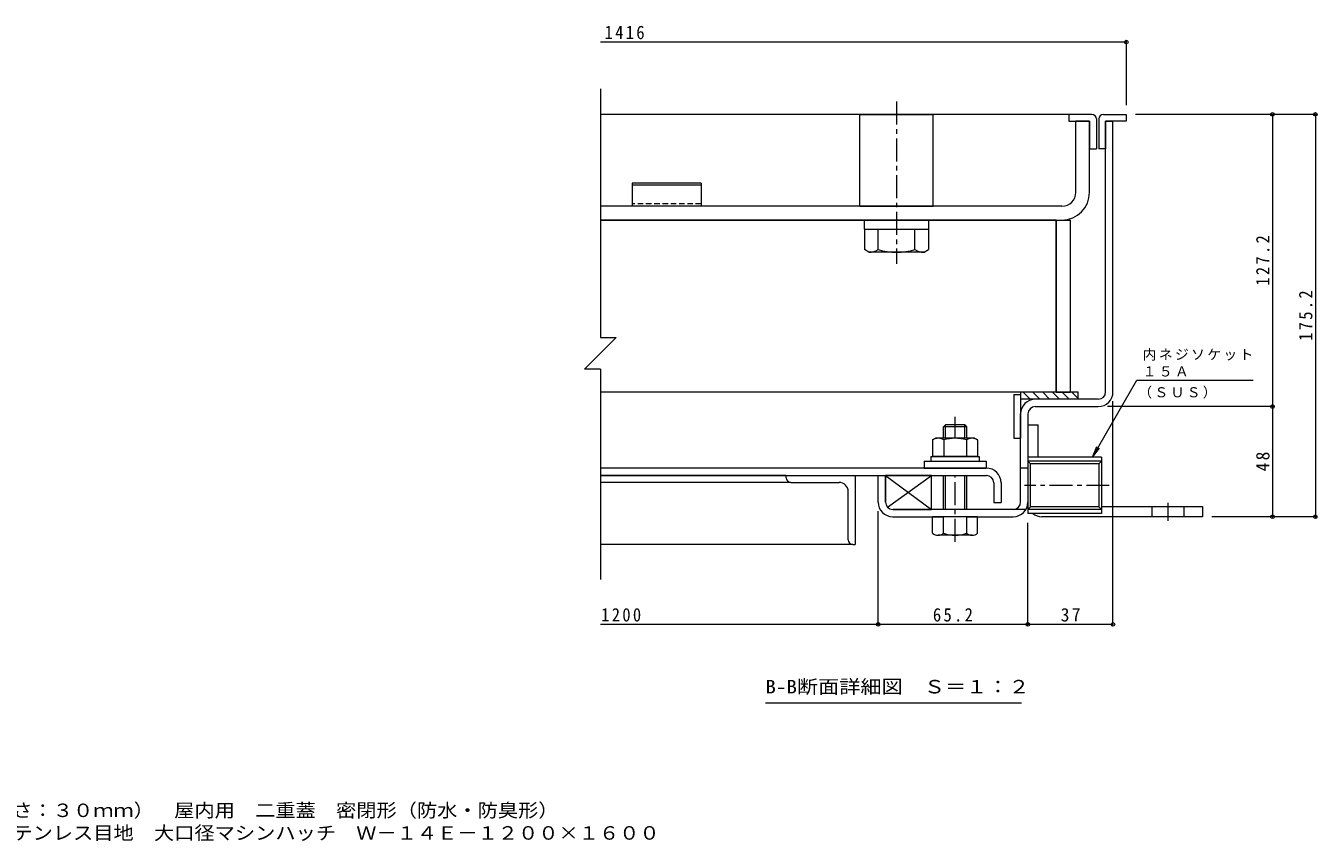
# Model space of a CAD drawing. Units: millimetres on the paper, enlarged 10 times, with parts at other scales. Extents: x -2636 to 2766, y -1962 to 1857.
# Drawn here: x -163 to 2647, y -1962 to -187 of the extents above; entities that cross this region are included whole.
import ezdxf
from ezdxf.enums import TextEntityAlignment as Align

# ---------------------------------------------------------------- set-up
doc = ezdxf.new("R2010")
doc.units = ezdxf.units.MM
doc.header["$LTSCALE"] = 10
doc.header["$PDMODE"] = 32
doc.header["$PDSIZE"] = 8
doc.linetypes.add('CHAIN1', pattern=[8, 5, -1, 1, -1])
doc.linetypes.add('DASHED1', pattern=[1.8, 1.2, -0.6])
for name, color, linetype, lineweight in [('D-1', 2, 'Continuous', 9), ('D-3', 4, 'Continuous', 9), ('D-5', 7, 'Continuous', 9), ('D-6', 6, 'Continuous', 9), ('D-7', 5, 'Continuous', 5), ('D-8', 5, 'Continuous', 5), ('D-A', 3, 'Continuous', 9), ('D-B', 6, 'Continuous', 9), ('D-C', 2, 'Continuous', 5), ('D-E', 3, 'Continuous', 9), ('D-F', 7, 'Continuous', 9), ('F-5_F-5ﾚｲﾔ', 7, 'Continuous', 9)]:
    doc.layers.add(name, color=color, linetype=linetype, lineweight=lineweight)
doc.styles.add('ＭＳ ゴシック', font='')
doc.styles.get('ＭＳ ゴシック').set_extended_font_data('MS Gothic')

msp = doc.modelspace()

# ---------------------------------------------------------------- linework, layer by layer
at = {"layer": 'D-1'}
for p, q in [((2186.34, -984.13), (2186.34, -395.13)), ((2186.34, -395.13), (2202.34, -395.13)), ((2202.34, -984.13), (2202.34, -395.13)), ((2170.34, -1000.13), (2033.33, -1000.13)), ((2001.33, -1224.13), (2001.33, -1032.13)), ((2017.33, -1032.13), (2017.33, -1224.13)), ((2033.33, -1016.13), (2170.34, -1016.13)), ((2017.33, -1150.13), (2001.33, -1150.13)), ((2177.33, -1126.25), (2017.33, -1126.25)), ((2017.33, -1126.25), (2017.33, -1249.25)), ((2171.52, -1141.17), (2023.14, -1141.17)), ((2023.14, -1234.33), (2023.14, -1141.17)), ((2177.33, -1135.36), (2171.52, -1141.17)), ((2171.52, -1141.17), (2171.52, -1234.33)), ((2177.33, -1126.25), (2177.33, -1249.25)), ((1707.33, -1224.13), (1707.33, -1166.13)), ((2017.33, -1240.14), (2023.14, -1234.33)), ((2171.52, -1234.33), (2023.14, -1234.33)), ((2177.33, -1240.14), (2171.52, -1234.33)), ((2013.04, -1240.13), (1723.33, -1240.13)), ((1723.33, -1256.13), (1833.84, -1256.13)), ((1883.84, -1256.13), (1985.33, -1256.13)), ((2177.33, -1240.14), (2017.33, -1240.14)), ((2177.33, -1249.25), (2017.33, -1249.25))]:
    msp.add_line(p, q, dxfattribs=at)
for points in [[(2177.33, -1135.36), (2017.33, -1135.36), (2023.14, -1141.17)], [(1691.33, -1224.13), (1691.33, -1166.13), (1707.33, -1166.13)]]:
    msp.add_lwpolyline(points, dxfattribs=at)
for centre, radius, start, end in [((2033.33, -1032.13), 32, 90, 180), ((2170.34, -984.13), 16, 270, 0), ((2170.34, -984.13), 32, 270, 0), ((2033.33, -1032.13), 16, 90, 180), ((1723.33, -1224.13), 32, 180, 270), ((1723.33, -1224.13), 16, 180, 270), ((1985.33, -1224.13), 32, 270, 0), ((1985.33, -1224.13), 16, 270, 0)]:
    msp.add_arc(centre, radius, start, end, dxfattribs=at)
at = {"layer": 'D-3'}
for p, q in [((2106.34, -380.13), (1087.08, -380.13)), ((2166.33, -390.13), (2166.33, -455.13)), ((2171.33, -390.13), (2171.33, -455.13)), ((2181.33, -380.13), (2231.33, -380.13)), ((2231.33, -380.13), (2231.33, -395.13)), ((2106.34, -395.13), (2151.33, -395.13)), ((2151.33, -395.13), (2151.33, -455.13)), ((2231.33, -395.13), (2186.34, -395.13)), ((2186.34, -395.13), (2186.34, -455.13)), ((2151.33, -455.13), (2166.33, -455.13)), ((2186.33, -455.13), (2171.33, -455.13)), ((1156.33, -530.13), (1156.33, -580.13)), ((1306.33, -530.13), (1156.33, -530.13)), ((1306.33, -534.46), (1156.33, -534.46))]:
    msp.add_line(p, q, dxfattribs=at)
at = {"layer": 'D-3', "linetype": 'DASHED1'}
msp.add_line((1306.33, -575.13), (1156.33, -575.13), dxfattribs=at)
at = {"layer": 'D-3'}
for points in [[(2156.33, -380.13), (2106.34, -380.13), (2106.34, -395.13)], [(1306.33, -530.13), (1306.33, -580.13), (1156.33, -580.13)]]:
    msp.add_lwpolyline(points, dxfattribs=at)
for centre, start, end in [((2156.33, -390.13), 0, 90), ((2181.33, -390.13), 90, 180)]:
    msp.add_arc(centre, 10, start, end, dxfattribs=at)
at = {"layer": 'D-5'}
for p, q in [((2157.73, -1126.25), (2254.24, -959.09)), ((2254.24, -959.09), (2506.97, -959.09)), ((2157.73, -1126.25), (2167.29, -1103.15)), ((2157.73, -1126.25), (2172.95, -1106.42)), ((2003.51, -1661.82), (1446.01, -1661.82))]:
    msp.add_line(p, q, dxfattribs=at)
at = {"layer": 'D-6'}
for p, q in [((1986.33, -990.13), (2001.33, -990.13)), ((1986.33, -990.13), (1986.33, -1085.13)), ((2001.33, -985.13), (2001.33, -1085.13)), ((2126.33, -1000.13), (2001.33, -1000.13)), ((2022.03, -1000.13), (2007.03, -985.13)), ((2043.24, -1000.13), (2028.24, -985.13)), ((2064.45, -1000.13), (2049.45, -985.13)), ((2085.66, -1000.13), (2070.66, -985.13)), ((2106.88, -1000.13), (2091.88, -985.13)), ((2126.33, -998.37), (2113.09, -985.13)), ((1986.33, -1085.13), (2001.33, -1085.13)), ((1707.33, -1166.13), (1707.33, -1224.13)), ((1711.85, -1235.28), (1807.33, -1166.13)), ((1723.33, -1240.13), (1807.33, -1240.13))]:
    msp.add_line(p, q, dxfattribs=at)
msp.add_lwpolyline([(2126.33, -1000.13), (2126.33, -985.13), (2001.33, -985.13)], dxfattribs=at)
msp.add_lwpolyline([(1807.33, -1240.13), (1807.33, -1166.13), (1707.33, -1166.13)], close=True, dxfattribs=at)
at = {"layer": 'D-7', "linetype": 'CHAIN1'}
for p, q in [((1858.83, -1083.63), (1858.83, -1038.47)), ((1858.83, -1310.52), (1858.83, -1166.13))]:
    msp.add_line(p, q, dxfattribs=at)
at = {"layer": 'D-7'}
for p, q in [((1837.9, -1056.13), (1833.84, -1060.19)), ((1883.84, -1060.19), (1833.84, -1060.19)), ((1833.84, -1083.63), (1833.84, -1060.19)), ((1879.78, -1056.13), (1837.9, -1056.13)), ((1837.9, -1083.63), (1837.9, -1056.13)), ((1879.78, -1056.13), (1883.84, -1060.19)), ((1879.78, -1083.63), (1879.78, -1056.13)), ((1883.84, -1060.19), (1883.84, -1083.63)), ((1883.84, -1060.19), (1883.84, -1083.63)), ((1833.84, -1240.13), (1833.84, -1166.13)), ((1837.9, -1240.13), (1837.9, -1166.13)), ((1879.78, -1240.13), (1879.78, -1166.13)), ((1883.84, -1166.13), (1883.84, -1240.13)), ((1809.84, -1291.66), (1809.84, -1256.13)), ((1907.84, -1256.13), (1809.84, -1256.13)), ((1833.84, -1291.66), (1833.84, -1256.13)), ((1883.84, -1256.13), (1883.84, -1291.66)), ((1907.84, -1291.66), (1907.84, -1256.13)), ((1895.84, -1296.13), (1821.84, -1296.13))]:
    msp.add_line(p, q, dxfattribs=at)
at = {"layer": 'D-7', "color": 2, "lineweight": 9}
for p, q in [((1809.76, -1088.93), (1816.34, -1085.13)), ((1809.76, -1088.93), (1809.76, -1125.13)), ((1901.33, -1085.13), (1816.34, -1085.13)), ((1834.3, -1088.93), (1834.3, -1125.13)), ((1883.37, -1088.93), (1883.37, -1125.13))]:
    msp.add_line(p, q, dxfattribs=at)
at = {"layer": 'D-7', "color": 134}
for p, q in [((1791.34, -1135.13), (1791.34, -1150.13)), ((1791.34, -1135.13), (1926.33, -1135.13)), ((1791.34, -1150.13), (1926.33, -1150.13)), ((1926.33, -1135.13), (1926.33, -1150.13))]:
    msp.add_line(p, q, dxfattribs=at)
at = {"layer": 'D-7', "color": 6, "lineweight": 9}
for p, q in [((1806.34, -1125.13), (1806.34, -1135.13)), ((1806.34, -1135.13), (1911.33, -1135.13))]:
    msp.add_line(p, q, dxfattribs=at)
at = {"layer": 'D-7', "color": 2, "lineweight": 9}
msp.add_lwpolyline([(1901.33, -1085.13), (1907.91, -1088.93), (1907.91, -1125.13), (1809.76, -1125.13)], dxfattribs=at)
at = {"layer": 'D-7', "color": 6, "lineweight": 9}
msp.add_lwpolyline([(1806.34, -1125.13), (1911.33, -1125.13), (1911.33, -1135.13)], dxfattribs=at)
at = {"layer": 'D-7', "color": 2, "lineweight": 9}
for centre, radius, start, end in [((1824.24, -1114.02), 28.97, 94.38438, 120), ((1821.26, -1109.33), 24.21, 57.42749, 88.18784), ((1858.83, -1166.34), 81.2, 72.41188, 107.5881), ((1896.41, -1109.33), 24.21, 91.81215, 122.57249), ((1893.43, -1114.02), 28.97, 59.99998, 85.6156)]:
    msp.add_arc(centre, radius, start, end, dxfattribs=at)
at = {"layer": 'D-7'}
for centre, radius, start, end in [((1821.84, -1277.81), 18.33, 229.1022, 310.89809), ((1858.83, -1224.06), 72.08, 249.70546, 290.29454), ((1895.84, -1277.81), 18.33, 229.10191, 310.8978)]:
    msp.add_arc(centre, radius, start, end, dxfattribs=at)
at = {"layer": 'D-8'}
for p, q in [((2078.83, -610.13), (2108.83, -610.13)), ((2078.83, -610.13), (2078.83, -985.13)), ((2108.83, -610.13), (2108.83, -985.13)), ((2078.83, -985.13), (2108.83, -985.13))]:
    msp.add_line(p, q, dxfattribs=at)
at = {"layer": 'D-A'}
for p, q in [((1926.83, -1150.13), (1087.78, -1150.13)), ((1087.78, -1166.13), (1926.83, -1166.13)), ((1942.83, -1182.13), (1942.83, -1225.13)), ((1958.83, -1182.13), (1958.83, -1225.13)), ((1942.83, -1225.13), (1958.83, -1225.13))]:
    msp.add_line(p, q, dxfattribs=at)
for radius in [32, 16]:
    msp.add_arc((1926.83, -1182.13), radius, 0, 90, dxfattribs=at)
at = {"layer": 'D-B'}
for p, q in [((1491.33, -1166.13), (1087.78, -1166.13)), ((1491.33, -1166.13), (1641.33, -1166.13)), ((1491.33, -1171.13), (1491.33, -1166.13)), ((1641.33, -1166.13), (1641.33, -1316.13)), ((1501.33, -1181.13), (1087.78, -1181.13)), ((1501.33, -1181.13), (1606.33, -1181.13)), ((1626.33, -1306.13), (1626.33, -1201.13)), ((1636.33, -1316.13), (1087.78, -1316.13)), ((1636.33, -1316.13), (1641.33, -1316.13))]:
    msp.add_line(p, q, dxfattribs=at)
for centre, radius, start, end in [((1501.33, -1171.13), 10, 180, 270), ((1606.33, -1201.13), 20, 0, 90), ((1636.33, -1306.13), 10, 180, 270)]:
    msp.add_arc(centre, radius, start, end, dxfattribs=at)
at = {"layer": 'D-C', "linetype": 'CHAIN1', "lineweight": 9}
msp.add_line((1731.33, -352.45), (1731.33, -705.76), dxfattribs=at)
at = {"layer": 'D-C', "lineweight": 9}
for p, q in [((1651.33, -580.13), (1651.33, -380.13)), ((1651.33, -380.13), (1811.34, -380.13)), ((1811.34, -580.13), (1811.34, -380.13)), ((1651.33, -580.13), (1811.34, -580.13))]:
    msp.add_line(p, q, dxfattribs=at)
at = {"layer": 'D-C', "color": 134}
for p, q in [((1661.33, -610.13), (1801.33, -610.13)), ((1801.33, -610.13), (1801.33, -630.13))]:
    msp.add_line(p, q, dxfattribs=at)
at = {"layer": 'D-C', "color": 5}
for p, q in [((1661.83, -630.13), (1661.83, -674.5)), ((1691.34, -674.65), (1691.34, -630.13)), ((1771.34, -674.65), (1771.34, -630.13)), ((1800.84, -630.13), (1800.84, -674.65)), ((1671.38, -680.01), (1661.83, -674.5)), ((1791.33, -680.13), (1671.58, -680.13)), ((1791.33, -680.13), (1800.84, -674.65))]:
    msp.add_line(p, q, dxfattribs=at)
at = {"layer": 'D-C', "color": 134}
msp.add_lwpolyline([(1661.33, -610.13), (1661.33, -630.13), (1801.33, -630.13)], dxfattribs=at)
at = {"layer": 'D-C', "color": 5}
for centre, radius, start, end in [((1672.62, -645.62), 34.53, 267.86055, 302.81094), ((1731.33, -531.53), 148.6, 254.38446, 285.61554), ((1790.05, -645.62), 34.53, 237.18906, 272.13945)]:
    msp.add_arc(centre, radius, start, end, dxfattribs=at)
at = {"layer": 'D-E', "color": 2}
msp.add_line((2078.83, -985.13), (1087.78, -985.13), dxfattribs=at)
at = {"layer": 'D-E'}
for p, q in [((2017.33, -1056.13), (2017.33, -1224.13)), ((2017.33, -1056.13), (2039.83, -1056.13)), ((2039.83, -1126.25), (2039.83, -1056.13)), ((2177.33, -1233.63), (2397.33, -1233.63)), ((2287.33, -1256.13), (2287.33, -1233.63)), ((2357.33, -1256.13), (2357.33, -1233.63)), ((2397.33, -1233.63), (2397.33, -1256.13)), ((2397.33, -1256.13), (2047.33, -1256.13))]:
    msp.add_line(p, q, dxfattribs=at)
at = {"layer": 'D-E', "linetype": 'CHAIN1'}
msp.add_line((2322.33, -1264.87), (2322.33, -1225.42), dxfattribs=at)
at = {"layer": 'D-E', "color": 2}
msp.add_lwpolyline([(2078.83, -985.13), (2078.83, -610.13), (1087.13, -610.13)], dxfattribs=at)
at = {"layer": 'D-E'}
msp.add_arc((2047.33, -1226.13), 30, 230.3984, 270, dxfattribs=at)
at = {"layer": 'D-F'}
for p, q in [((2231.33, -222.89), (1087.08, -222.89)), ((2231.33, -219.89), (2231.33, -360.13)), ((1087.08, -324.37), (1087.08, -865.89)), ((2645.51, -380.13), (2251.33, -380.13)), ((2549.17, -380.13), (2549.17, -1016.13)), ((2642.51, -380.13), (2642.51, -1256.13)), ((1121.48, -865.89), (1052.67, -934.71)), ((1087.08, -865.89), (1121.48, -865.89)), ((1087.08, -934.71), (1052.67, -934.71)), ((1087.08, -934.71), (1087.08, -1392.67)), ((2202.34, -1493.47), (2202.34, -1004.13)), ((2552.17, -1016.13), (2190.34, -1016.13)), ((2549.17, -1016.13), (2549.17, -1256.13)), ((1691.33, -1493.47), (1691.33, -1244.13)), ((2645.51, -1256.13), (2417.33, -1256.13)), ((2017.33, -1493.47), (2017.33, -1269.25)), ((1691.33, -1490.47), (1087.78, -1490.47)), ((2017.33, -1490.47), (1691.33, -1490.47)), ((2202.34, -1490.47), (2017.33, -1490.47))]:
    msp.add_line(p, q, dxfattribs=at)
at = {"layer": 'D-F', "color": 3}
for p, q in [((2121.33, -550.13), (2121.33, -395.13)), ((2151.33, -395.13), (2121.33, -395.13)), ((2151.33, -550.13), (2151.33, -395.13)), ((2091.33, -580.13), (1087.08, -580.13)), ((1087.13, -610.13), (2091.33, -610.13))]:
    msp.add_line(p, q, dxfattribs=at)
at = {"layer": 'D-F', "linetype": 'CHAIN1'}
msp.add_line((2194.34, -1187.75), (2009.97, -1187.75), dxfattribs=at)
at = {"layer": 'D-F', "color": 3}
for radius in [30, 60]:
    msp.add_arc((2091.33, -550.13), radius, 270, 0, dxfattribs=at)
at = {"layer": 'D-F'}
for p in [(2231.33, -222.89), (2549.17, -380.13), (2642.51, -380.13), (2549.17, -1016.13), (2549.17, -1256.13), (2642.51, -1256.13), (1691.33, -1490.47), (2017.33, -1490.47), (2202.34, -1490.47)]:
    msp.add_point(p, dxfattribs=at)

# ---------------------------------------------------------------- texts
at = {"layer": 'D-5', "color": 2, "style": 'ＭＳ ゴシック', "width": 1.15}
msp.add_text('B-B断面詳細図\u3000Ｓ＝１：２', height=29.33, dxfattribs=at).set_placement((1446.01, -1649.32), align=Align.BOTTOM_LEFT)
at = {"layer": 'D-5', "char_height": 21.99, "attachment_point": 7, "style": 'ＭＳ ゴシック'}
for s, insert in [('\\T1.17;内ネジソケット', (2266.97, -916.25)), ('\\T1.17;１５Ａ', (2266.97, -951.09)), ('\\T1.17;（ＳＵＳ）', (2257.31, -998.94))]:
    msp.add_mtext(s, dxfattribs=dict(at, insert=insert))
at = {"layer": 'D-F', "color": 2, "char_height": 29.33, "attachment_point": 7, "style": 'ＭＳ ゴシック'}
for s, insert in [('\\T1.28;\\W0.9;1416', (1096.33, -216.89)), ('\\T1.28;\\W0.9;1200', (1088.91, -1484.47)), ('\\T1.28;\\W0.9;65.2', (1810.58, -1484.47)), ('\\T1.27;\\W0.95;37', (2088.58, -1484.47))]:
    msp.add_mtext(s, dxfattribs=dict(at, insert=insert))
at = {"layer": 'D-F', "color": 2, "char_height": 29.33, "attachment_point": 7, "rotation": 90, "style": 'ＭＳ ゴシック'}
for s, insert in [('\\T1.28;\\W0.9;127.2', (2543.17, -753.13)), ('\\T1.28;\\W0.9;175.2', (2636.51, -873.13)), ('\\T1.27;\\W0.95;48', (2543.17, -1157.38))]:
    msp.add_mtext(s, dxfattribs=dict(at, insert=insert))
at = {"layer": 'F-5_F-5ﾚｲﾔ', "color": 2, "style": 'ＭＳ ゴシック', "width": 1.1}
for s, p in [('充填用（充填深さ：３０ｍｍ）\u3000屋内用\u3000二重蓋\u3000密閉形（防水・防臭形）', (-500.11, -1918.5)), ('スチール製\u3000ステンレス目地\u3000大口径マシンハッチ\u3000Ｗ－１４Ｅ－１２００×１６００', (-500.11, -1967.71))]:
    msp.add_text(s, height=29.33, dxfattribs=at).set_placement(p, align=Align.BOTTOM_LEFT)

doc.saveas('drawing.dxf')
